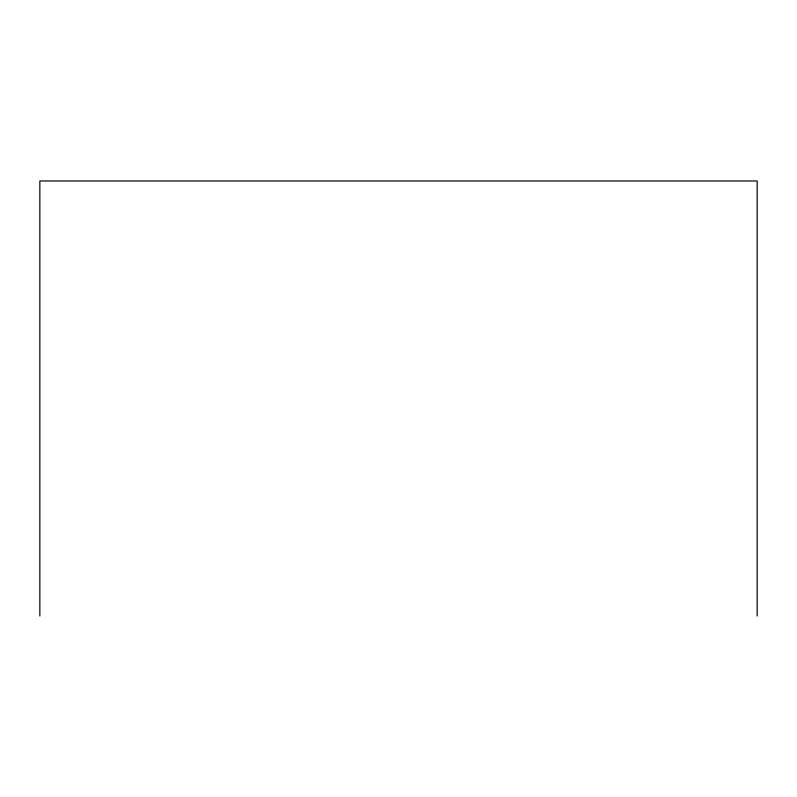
<?xml version="1.0" encoding="UTF-8"?>
<svg xmlns="http://www.w3.org/2000/svg" width="797" height="797" viewBox="0 0 797 797"><rect width="100%" height="100%" fill="white"/><g stroke="black" fill="none" stroke-linecap="round" stroke-linejoin="round"><path stroke-width="1.2" d="M757.15 616.031L757.15 180.969L39.85 180.969L39.85 616.031"/></g></svg>
